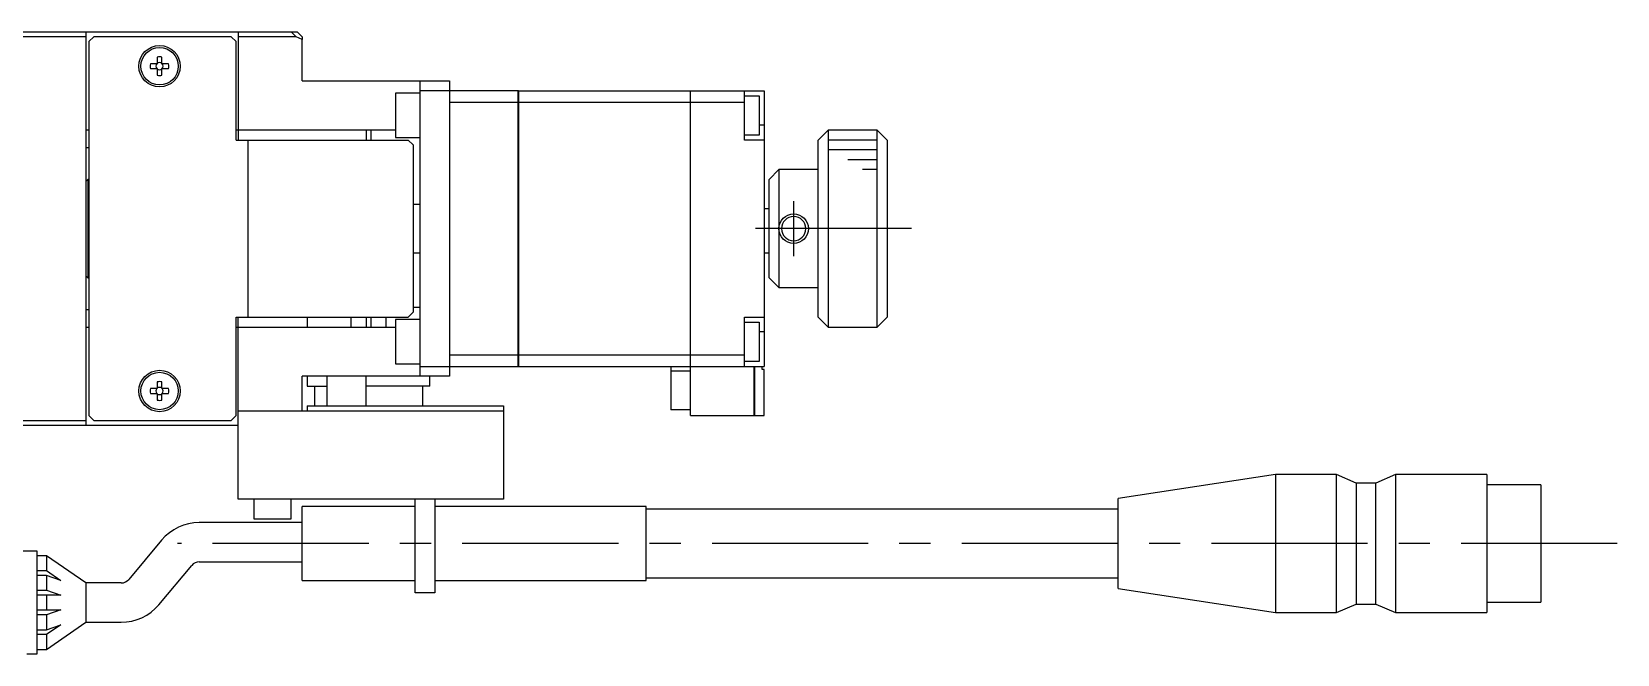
# Model space of a CAD drawing. Extents: x -2 to 850, y -8 to 499.
# Drawn here: x 269.1 to 430.4, y 283.6 to 346.9 of the extents above; entities that cross this region are included whole.
import ezdxf

# ---------------------------------------------------------------- set-up
doc = ezdxf.new("R2010")
doc.units = 0
doc.header["$LTSCALE"] = 0.5
doc.linetypes.add('CENTER', pattern=[50.8, 31.75, -6.35, 6.35, -6.35])
for name, color, linetype in [('MSM_CENTER', 1, 'CENTER'), ('MSM_CONTINUOUS', 7, 'CONTINUOUS'), ('MSM_NARROW', 5, 'CONTINUOUS')]:
    doc.layers.add(name, color=color, linetype=linetype)

msp = doc.modelspace()

# ---------------------------------------------------------------- linework, layer by layer
at = {"layer": 'MSM_CENTER'}
for p, q in [((346.65, 324.06), (346.65, 329.66)), ((358.65, 326.86), (340.65, 326.86)), ((430.42, 294.86), (283.99, 294.86))]:
    msp.add_line(p, q, dxfattribs=at)
at = {"layer": 'MSM_CONTINUOUS'}
for p, q in [((261.15, 346.86), (296.15, 346.86)), ((274.65, 346.86), (274.65, 306.86)), ((290.15, 346.86), (290.15, 335.86)), ((296.03, 346.36), (295.53, 346.86)), ((296.15, 346.86), (296.65, 346.36)), ((274.65, 346.36), (262.26, 346.36)), ((275.45, 346.36), (274.95, 345.86)), ((274.95, 345.86), (274.95, 307.86)), ((289.45, 346.36), (275.45, 346.36)), ((289.95, 345.86), (289.45, 346.36)), ((289.95, 335.86), (289.95, 345.86)), ((296.03, 346.36), (290.15, 346.36)), ((296.65, 346.06), (296.03, 346.36)), ((296.65, 346.36), (296.65, 346.06)), ((296.65, 341.86), (296.65, 346.06)), ((281.91, 343.6), (281.23, 343.6)), ((281.91, 344.28), (281.91, 343.6)), ((282.39, 343.6), (282.39, 344.28)), ((283.07, 343.6), (282.39, 343.6)), ((281.23, 343.12), (281.91, 343.12)), ((281.91, 343.12), (281.91, 342.44)), ((282.39, 342.44), (282.39, 343.12)), ((282.39, 343.12), (283.07, 343.12)), ((296.65, 341.86), (311.65, 341.86)), ((306.15, 340.61), (306.15, 336.11)), ((308.65, 340.61), (306.15, 340.61)), ((308.65, 311.86), (308.65, 341.86)), ((318.64, 340.86), (308.65, 340.86)), ((311.65, 341.86), (311.65, 311.86)), ((318.64, 312.86), (318.64, 340.86)), ((318.65, 340.85), (318.64, 340.85)), ((318.65, 340.86), (336.14, 340.86)), ((318.65, 340.86), (318.65, 312.86)), ((336.14, 308.86), (336.14, 340.86)), ((336.15, 340.85), (336.14, 340.85)), ((336.15, 340.86), (343.65, 340.86)), ((336.15, 307.86), (336.15, 340.86)), ((341.65, 335.86), (341.65, 340.86)), ((341.65, 340.36), (343.15, 340.36)), ((343.15, 340.36), (343.15, 336.36)), ((343.65, 340.86), (343.65, 312.86)), ((311.65, 339.71), (318.64, 339.71)), ((318.65, 339.7), (318.64, 339.7)), ((318.65, 339.71), (336.14, 339.71)), ((336.15, 339.7), (336.14, 339.7)), ((336.15, 339.71), (341.65, 339.71)), ((343.65, 337.36), (343.15, 337.36)), ((274.95, 336.86), (274.65, 336.86)), ((306.15, 336.86), (289.95, 336.86)), ((289.95, 335.86), (307.45, 335.86)), ((291.15, 317.86), (291.15, 335.86)), ((303.15, 336.86), (303.15, 335.86)), ((303.65, 336.86), (303.65, 335.86)), ((306.15, 336.11), (308.65, 336.11)), ((307.95, 335.36), (307.45, 335.86)), ((343.15, 336.36), (341.65, 336.36)), ((343.65, 335.86), (341.65, 335.86)), ((350.15, 336.86), (349.15, 335.86)), ((349.15, 317.86), (349.15, 335.86)), ((350.15, 336.86), (350.15, 316.86)), ((355.15, 336.86), (350.15, 336.86)), ((355.15, 316.86), (355.15, 336.86)), ((356.15, 335.86), (355.15, 336.86)), ((356.15, 335.86), (356.15, 317.86)), ((274.65, 335.11), (274.95, 335.11)), ((307.95, 335.36), (307.95, 318.36)), ((344.15, 331.86), (345.15, 332.86)), ((345.15, 332.86), (345.15, 320.86)), ((349.15, 332.86), (345.15, 332.86)), ((274.85, 331.86), (274.65, 331.66)), ((274.85, 331.86), (274.85, 321.86)), ((274.95, 331.86), (274.85, 331.86)), ((344.15, 321.86), (344.15, 331.86)), ((307.95, 329.36), (308.65, 329.36)), ((344.15, 328.86), (343.65, 328.86)), ((308.65, 324.36), (307.95, 324.36)), ((344.15, 324.36), (343.65, 324.36)), ((274.65, 322.06), (274.85, 321.86)), ((274.85, 321.86), (274.95, 321.86)), ((345.15, 320.86), (344.15, 321.86)), ((345.15, 320.86), (349.15, 320.86)), ((274.95, 318.61), (274.65, 318.61)), ((289.95, 307.86), (289.95, 317.86)), ((289.95, 317.86), (307.45, 317.86)), ((290.15, 299.36), (290.15, 317.86)), ((297.15, 317.86), (297.15, 316.86)), ((301.65, 316.86), (301.65, 317.86)), ((303.15, 317.86), (303.15, 316.86)), ((303.65, 317.86), (303.65, 316.86)), ((305.15, 317.86), (305.15, 316.86)), ((307.45, 317.86), (307.95, 318.36)), ((308.65, 318.86), (307.95, 318.86)), ((341.65, 317.86), (343.65, 317.86)), ((341.65, 312.86), (341.65, 317.86)), ((349.15, 317.86), (350.15, 316.86)), ((355.15, 316.86), (356.15, 317.86)), ((274.65, 316.86), (274.95, 316.86)), ((289.95, 316.86), (306.15, 316.86)), ((306.15, 317.61), (306.15, 313.11)), ((308.65, 317.61), (306.15, 317.61)), ((341.65, 317.36), (343.15, 317.36)), ((343.15, 317.36), (343.15, 313.36)), ((343.65, 316.36), (343.15, 316.36)), ((350.15, 316.86), (355.15, 316.86)), ((306.15, 313.11), (308.65, 313.11)), ((311.65, 314.02), (318.64, 314.02)), ((318.65, 314.02), (318.64, 314.02)), ((318.65, 314.02), (336.14, 314.02)), ((336.15, 314.02), (336.14, 314.02)), ((336.15, 314.02), (341.65, 314.02)), ((343.15, 313.36), (341.65, 313.36)), ((281.91, 311.28), (281.91, 310.6)), ((282.39, 310.6), (282.39, 311.28)), ((296.65, 308.36), (296.65, 311.86)), ((311.65, 311.86), (296.65, 311.86)), ((297.15, 311.86), (297.15, 310.86)), ((299.15, 311.86), (299.15, 308.86)), ((303.15, 308.86), (303.15, 311.86)), ((308.65, 312.86), (318.64, 312.86)), ((309.65, 310.86), (309.65, 311.86)), ((318.65, 312.87), (318.64, 312.87)), ((318.65, 312.86), (336.14, 312.86)), ((334.15, 312.86), (334.15, 308.46)), ((336.14, 312.36), (334.15, 312.36)), ((336.15, 312.87), (336.14, 312.87)), ((336.15, 312.86), (343.65, 312.86)), ((342.64, 307.86), (342.64, 312.86)), ((342.65, 312.86), (342.65, 307.86)), ((343.45, 312.56), (343.45, 312.86)), ((343.65, 312.56), (343.45, 312.56)), ((343.65, 307.86), (343.65, 312.56)), ((281.91, 310.6), (281.23, 310.6)), ((281.23, 310.12), (281.91, 310.12)), ((281.91, 310.12), (281.91, 309.44)), ((283.07, 310.6), (282.39, 310.6)), ((282.39, 309.44), (282.39, 310.12)), ((282.39, 310.12), (283.07, 310.12)), ((297.15, 310.86), (299.15, 310.86)), ((297.9, 310.86), (297.9, 308.86)), ((309.65, 310.86), (303.15, 310.86)), ((308.9, 310.86), (308.9, 308.86)), ((290.15, 308.36), (317.15, 308.36)), ((297.15, 308.86), (297.15, 308.36)), ((297.15, 308.86), (317.15, 308.86)), ((317.15, 308.86), (317.15, 299.36)), ((336.15, 308.46), (334.15, 308.46)), ((336.15, 308.86), (336.14, 308.86)), ((290.15, 306.86), (261.15, 306.86)), ((262.26, 307.36), (274.65, 307.36)), ((274.95, 307.86), (275.45, 307.36)), ((275.45, 307.36), (289.45, 307.36)), ((289.45, 307.36), (289.95, 307.86)), ((336.15, 307.86), (342.64, 307.86)), ((342.65, 307.87), (342.64, 307.87)), ((342.65, 307.86), (343.65, 307.86)), ((395.65, 301.86), (379.65, 299.43)), ((395.65, 301.86), (395.65, 287.86)), ((401.85, 301.86), (395.65, 301.86)), ((401.85, 287.86), (401.85, 301.86)), ((403.85, 301.01), (401.85, 301.86)), ((407.85, 301.86), (405.85, 301.01)), ((407.85, 301.86), (407.85, 287.86)), ((417.15, 301.86), (407.85, 301.86)), ((417.15, 301.86), (417.15, 287.86)), ((403.85, 301.01), (403.85, 288.71)), ((405.85, 301.01), (403.85, 301.01)), ((405.85, 288.71), (405.85, 301.01)), ((422.65, 300.81), (417.15, 300.81)), ((422.65, 300.81), (422.65, 288.91)), ((317.15, 299.36), (290.15, 299.36)), ((291.75, 299.36), (291.75, 297.36)), ((295.55, 297.36), (295.55, 299.36)), ((296.65, 291.11), (296.65, 298.61)), ((308.15, 298.61), (296.65, 298.61)), ((308.15, 289.86), (308.15, 299.36)), ((310.15, 299.36), (310.15, 289.86)), ((331.65, 298.61), (310.15, 298.61)), ((331.65, 291.11), (331.65, 298.61)), ((379.65, 290.29), (379.65, 299.43)), ((296.65, 296.99), (286.19, 296.99)), ((291.75, 297.36), (295.55, 297.36)), ((379.65, 298.36), (331.65, 298.36)), ((282.36, 295.2), (279.01, 291.22)), ((267.65, 294.11), (269.65, 294.11)), ((269.65, 294.11), (269.65, 283.61)), ((270.65, 293.61), (269.65, 293.61)), ((270.65, 293.61), (270.65, 292.11)), ((274.65, 290.86), (270.65, 293.61)), ((269.65, 292.11), (270.65, 292.11)), ((270.65, 292.11), (272.1, 291.11)), ((282.08, 288.65), (285.42, 292.63)), ((286.19, 292.99), (296.65, 292.99)), ((270.65, 291.61), (269.65, 291.61)), ((270.65, 291.61), (270.65, 290.11)), ((272.1, 291.11), (270.65, 291.61)), ((274.65, 290.86), (274.65, 286.86)), ((278.25, 290.86), (274.65, 290.86)), ((296.65, 291.11), (308.15, 291.11)), ((310.15, 291.11), (331.65, 291.11)), ((331.65, 291.36), (379.65, 291.36)), ((269.65, 290.11), (270.65, 290.11)), ((272.1, 289.61), (269.65, 289.61)), ((270.65, 290.11), (272.1, 289.61)), ((270.65, 289.61), (270.65, 288.11)), ((310.15, 289.86), (308.15, 289.86)), ((379.65, 290.29), (395.65, 287.86)), ((401.85, 287.86), (403.85, 288.71)), ((403.85, 288.71), (405.85, 288.71)), ((405.85, 288.71), (407.85, 287.86)), ((417.15, 288.91), (422.65, 288.91)), ((269.65, 288.11), (272.1, 288.11)), ((270.65, 287.61), (269.65, 287.61)), ((272.1, 288.11), (270.65, 287.61)), ((270.65, 287.61), (270.65, 286.11)), ((395.65, 287.86), (401.85, 287.86)), ((407.85, 287.86), (417.15, 287.86)), ((269.65, 286.11), (270.65, 286.11)), ((270.65, 285.61), (269.65, 285.61)), ((270.65, 284.11), (274.65, 286.86)), ((270.65, 286.11), (272.1, 286.61)), ((272.1, 286.61), (270.65, 285.61)), ((270.65, 285.61), (270.65, 284.11)), ((274.65, 286.86), (278.25, 286.86)), ((269.65, 284.11), (270.65, 284.11)), ((269.65, 283.61), (268.65, 283.61))]:
    msp.add_line(p, q, dxfattribs=at)
for centre, radius in [((282.15, 343.36), 2.1), ((282.15, 343.36), 1.9), ((282.15, 310.36), 2.1), ((282.15, 310.36), 1.9)]:
    msp.add_circle(centre, radius, dxfattribs=at)
at = {"layer": 'MSM_CONTINUOUS', "extrusion": (0, 0, -1)}
msp.add_circle((-346.65, 326.86), 1.23, dxfattribs=at)
at = {"layer": 'MSM_CONTINUOUS'}
for centre, radius, start, end in [((282.15, 343.36), 0.95, 165.3667, 194.6333), ((282.15, 343.36), 0.365, 138.8496, 221.1504), ((282.15, 343.36), 0.95, 75.3667, 104.6333), ((282.15, 343.36), 0.365, 48.8496, 131.1504), ((282.15, 343.36), 0.365, 318.8496, 41.1504), ((282.15, 343.36), 0.95, 345.3667, 14.6333), ((282.15, 343.36), 0.365, 228.8496, 311.1504), ((282.15, 343.36), 0.95, 255.3667, 284.6333), ((282.15, 310.36), 0.95, 75.3667, 104.6333), ((282.15, 310.36), 0.95, 165.3667, 194.6333), ((282.15, 310.36), 0.365, 138.8496, 221.1504), ((282.15, 310.36), 0.365, 48.8496, 131.1504), ((282.15, 310.36), 0.365, 228.8496, 311.1504), ((282.15, 310.36), 0.365, 318.8496, 41.1504), ((282.15, 310.36), 0.95, 345.3667, 14.6333), ((282.15, 310.36), 0.95, 255.3667, 284.6333), ((286.19, 291.99), 5, 90, 140), ((286.19, 291.99), 1, 90, 140), ((278.25, 291.86), 1, 270, 320), ((278.25, 291.86), 5, 270, 320)]:
    msp.add_arc(centre, radius, start, end, dxfattribs=at)
at = {"layer": 'MSM_NARROW'}
for p, q in [((355.15, 335.86), (350.15, 335.86)), ((355.15, 334.86), (350.15, 334.86)), ((355.15, 333.86), (352.15, 333.86)), ((355.15, 332.86), (353.65, 332.86))]:
    msp.add_line(p, q, dxfattribs=at)
msp.add_circle((346.65, 326.86), 1.5, dxfattribs=at)

doc.saveas('drawing.dxf')
